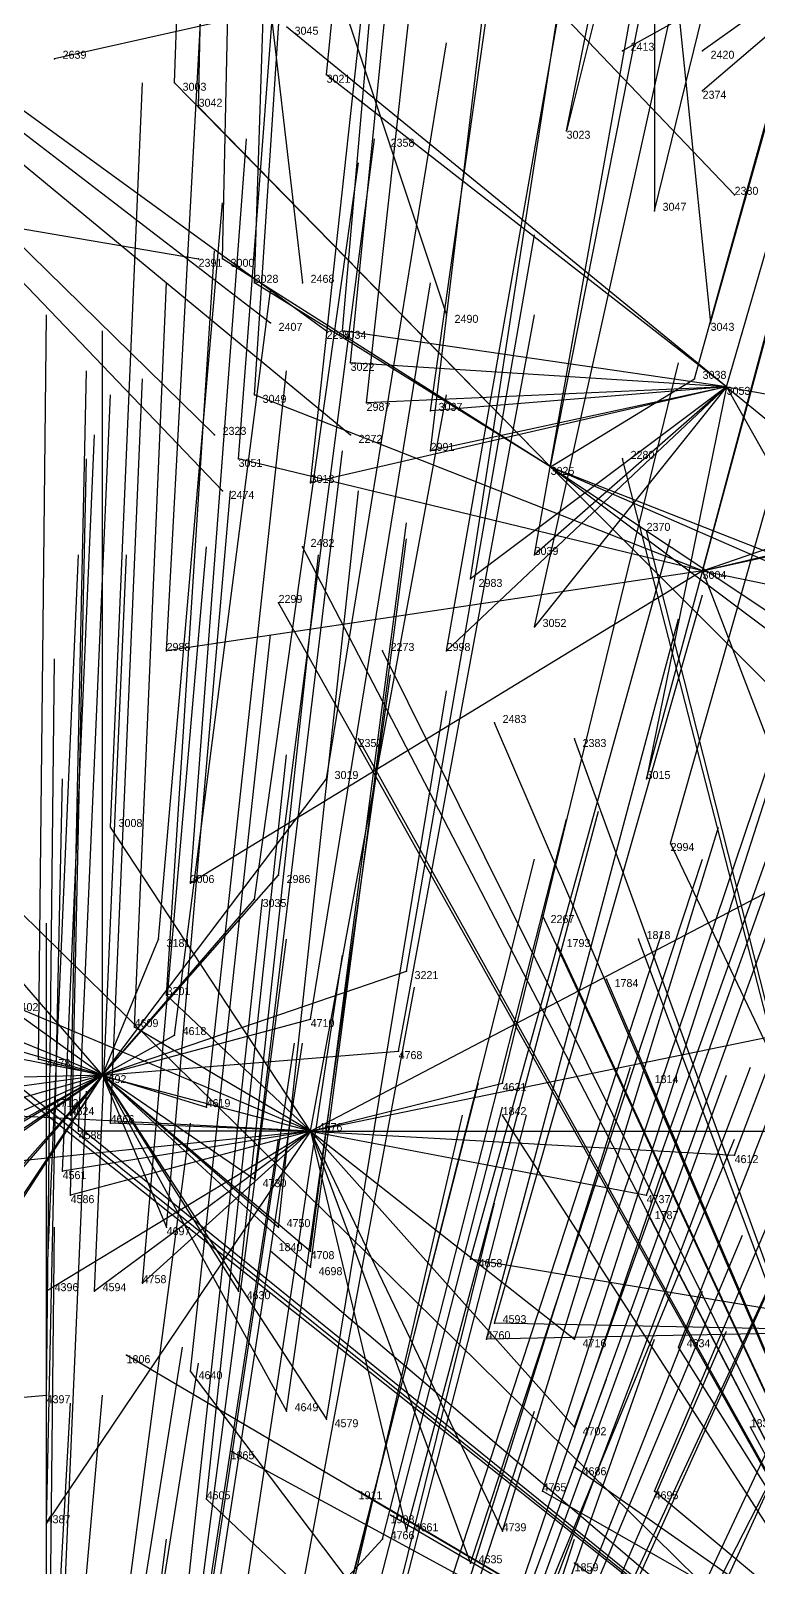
# Model space of a CAD drawing. Extents: x -0.5 to 0.59, y -0.5 to 0.58.
# Drawn here: x 0.001 to 0.092, y 0.1755 to 0.3675 of the extents above; entities that cross this region are included whole.
import ezdxf

# ---------------------------------------------------------------- set-up
doc = ezdxf.new("R2010")
doc.units = 0
for name, color, linetype in [('Clients', 3, 'CONTINUOUS'), ('Facilities', 3, 'CONTINUOUS'), ('Facilities_lines', 3, 'CONTINUOUS'), ('Normals', 1, 'CONTINUOUS'), ('Source_points', 5, 'CONTINUOUS'), ('Text', 3, 'CONTINUOUS')]:
    doc.layers.add(name, color=color, linetype=linetype)

msp = doc.modelspace()

# ---------------------------------------------------------------- linework, layer by layer
at = {"layer": 'Clients', "color": 5}
for p in [(0.075, 0.365, -1.25), (0.085, 0.365, -1.25), (0.004, 0.364, -1.25), (0.019, 0.361, -0.903), (0.038, 0.362, -0.909), (0.085, 0.36, -1.25), (0.022, 0.358, -0.897), (0.068, 0.355, -0.903), (0.046, 0.353, -1.25), (0.089, 0.347, -1.25), (0.079, 0.345, -0.886), (0.022, 0.339, -1.25), (0.025, 0.339, -0.849), (0.029, 0.336, -0.843), (0.035, 0.336, -1.25), (0.031, 0.331, -1.25), (0.053, 0.332, -1.25), (0.086, 0.331, -0.854), (0.038, 0.33, -1.25), (0.04, 0.33, -0.831), (0.041, 0.326, -0.82), (0.084, 0.324, -0.837), (0.029, 0.322, -0.808), (0.043, 0.321, -0.809), (0.051, 0.32, -0.811), (0.024, 0.317, -1.25), (0.041, 0.317, -1.25), (0.051, 0.315, -0.799), (0.027, 0.314, -0.787), (0.075, 0.314, -1.25), (0.025, 0.31, -1.25), (0.036, 0.311, -0.784), (0.078, 0.305, -1.25), (0.035, 0.303, -1.25), (0.064, 0.302, -0.772), (0.056, 0.299, -0.76), (0.032, 0.296, -1.25), (0.064, 0.293, -0.75), (0.018, 0.29, -0.728), (0.045, 0.29, -1.25), (0.053, 0.29, -0.738), (0.059, 0.281, -1.25), (0.042, 0.279, -1.25), (0.069, 0.279, -1.25), (0.038, 0.274, -0.692), (0.078, 0.274, -0.713), (0.011, 0.268, -0.671), (0.081, 0.266, -0.694), (0.032, 0.262, -0.66), (0.021, 0.261, -0.655), (0.029, 0.259, -0.65), (0.065, 0.257, -1.25), (0.017, 0.254, -0.636), (0.077, 0.254, -1.25), (0.067, 0.253, -1.25), (0.048, 0.25, -0.636), (0.073, 0.249, -1.25), (0.018, 0.247, -0.62), (0.036, 0.244, -0.616), (0.014, 0.243, -0.61), (0.019, 0.242, -0.608), (0.002, 0.239, -0.597), (0.047, 0.24, -0.611), (0.078, 0.237, -1.25), (0.06, 0.236, -0.608), (0.004, 0.233, -1.25), (0.023, 0.233, -0.585), (0.006, 0.232, -0.581), (0.011, 0.231, -0.579), (0.06, 0.232, -1.25), (0.007, 0.23, -0.575), (0.089, 0.227, -0.609), (0.005, 0.225, -0.562), (0.029, 0.224, -0.564), (0.006, 0.222, -0.555), (0.078, 0.222, -0.588), (0.078, 0.22, -1.25), (0.018, 0.218, -0.546), (0.032, 0.218, -0.551), (0.031, 0.215, -1.25), (0.036, 0.215, -0.544), (0.056, 0.214, -0.553), (0.036, 0.213, -0.539), (0.003, 0.21, -0.526), (0.009, 0.21, -0.526), (0.015, 0.211, -0.53), (0.027, 0.21, -0.529), (0.059, 0.206, -0.537), (0.058, 0.204, -0.53), (0.069, 0.204, -0.538), (0.013, 0.202, -1.25), (0.082, 0.203, -0.549), (0.021, 0.2, -0.502), (0.003, 0.197, -0.492), (0.033, 0.195, -0.495), (0.038, 0.194, -0.493), (0.069, 0.193, -0.512), (0.091, 0.193, -1.25), (0.026, 0.19, -1.25), (0.069, 0.188, -0.5), (0.042, 0.185, -1.25), (0.065, 0.185, -0.491), (0.079, 0.185, -0.501), (0.023, 0.184, -0.464), (0.003, 0.181, -0.454), (0.046, 0.182, -1.25), (0.045, 0.179, -0.462), (0.048, 0.18, -0.467), (0.06, 0.18, -0.475), (0.056, 0.176, -0.463), (0.069, 0.176, -1.25)]:
    msp.add_point(p, dxfattribs=at)
at = {"layer": 'Facilities', "color": 3}
for p in [(0.088, 0.323, -0.837), (0.066, 0.313, -0.799), (0.085, 0.3, -0.779), (0.01, 0.237, -0.592), (0.036, 0.23, -0.582)]:
    msp.add_point(p, dxfattribs=at)
at = {"layer": 'Facilities_lines', "color": 3}
for p, q in [((0.026, 0.413, -1.25), (0.089, 0.347, -1.25)), ((0.026, 0.413, -1.25), (0.046, 0.353, -1.25)), ((0.026, 0.413, -1.25), (0.035, 0.336, -1.25)), ((0.026, 0.413, -1.25), (0.053, 0.332, -1.25)), ((-0.068, 0.407, -1.25), (0.041, 0.317, -1.25)), ((-0.068, 0.407, -1.25), (0.024, 0.317, -1.25)), ((-0.068, 0.407, -1.25), (0.025, 0.31, -1.25)), ((-0.068, 0.407, -1.25), (0.038, 0.33, -1.25)), ((-0.068, 0.407, -1.25), (0.031, 0.331, -1.25)), ((0.079, 0.399, -1.017), (0.068, 0.355, -0.903)), ((0.079, 0.399, -1.017), (0.086, 0.331, -0.854)), ((0.079, 0.399, -1.017), (0.079, 0.345, -0.886)), ((0.12, 0.39, -1.25), (0.004, 0.364, -1.25)), ((0.12, 0.39, -1.25), (0.075, 0.365, -1.25)), ((0.12, 0.39, -1.25), (0.085, 0.36, -1.25)), ((0.12, 0.39, -1.25), (0.085, 0.365, -1.25)), ((-0.189, 0.375, -1.25), (0.022, 0.339, -1.25)), ((0.088, 0.323, -0.837), (0.033, 0.368, -0.923)), ((0.066, 0.313, -0.799), (0.019, 0.361, -0.903)), ((0.088, 0.323, -0.837), (0.038, 0.362, -0.909)), ((0.066, 0.313, -0.799), (0.022, 0.358, -0.897)), ((0.066, 0.313, -0.799), (0.025, 0.339, -0.849)), ((0.066, 0.313, -0.799), (0.029, 0.336, -0.843)), ((0.088, 0.323, -0.837), (0.04, 0.33, -0.831)), ((0.088, 0.323, -0.837), (0.041, 0.326, -0.82)), ((0.085, 0.3, -0.779), (0.16, 0.326, -0.907)), ((0.088, 0.323, -0.837), (0.036, 0.311, -0.784)), ((0.088, 0.323, -0.837), (0.043, 0.321, -0.809)), ((0.088, 0.323, -0.837), (0.051, 0.315, -0.799)), ((0.088, 0.323, -0.837), (0.051, 0.32, -0.811)), ((0.088, 0.323, -0.837), (0.053, 0.29, -0.738)), ((0.088, 0.323, -0.837), (0.056, 0.299, -0.76)), ((0.088, 0.323, -0.837), (0.064, 0.302, -0.772)), ((0.088, 0.323, -0.837), (0.064, 0.293, -0.75)), ((0.066, 0.313, -0.799), (0.084, 0.324, -0.837)), ((0.088, 0.323, -0.837), (0.078, 0.274, -0.713)), ((0.088, 0.323, -0.837), (0.132, 0.287, -0.79)), ((0.088, 0.323, -0.837), (0.119, 0.268, -0.732)), ((0.088, 0.323, -0.837), (0.15, 0.312, -0.866)), ((0.085, 0.3, -0.779), (0.029, 0.322, -0.808)), ((0.085, 0.3, -0.779), (0.161, 0.318, -0.891)), ((0.085, 0.3, -0.779), (0.157, 0.316, -0.882)), ((0.085, 0.3, -0.779), (0.027, 0.314, -0.787)), ((0.066, 0.313, -0.799), (0.117, 0.279, -0.757)), ((0.066, 0.313, -0.799), (0.1, 0.279, -0.74)), ((0.066, 0.313, -0.799), (0.105, 0.296, -0.785)), ((0.066, 0.313, -0.799), (0.122, 0.291, -0.789)), ((0.066, 0.313, -0.799), (0.114, 0.277, -0.749)), ((0.12, 0.139, -1.25), (0.075, 0.314, -1.25)), ((0.12, 0.139, -1.25), (0.078, 0.305, -1.25)), ((0.12, 0.139, -1.25), (0.035, 0.303, -1.25)), ((0.085, 0.3, -0.779), (0.018, 0.29, -0.728)), ((0.085, 0.3, -0.779), (0.021, 0.261, -0.655)), ((0.085, 0.3, -0.779), (0.139, 0.289, -0.803)), ((0.085, 0.3, -0.779), (0.113, 0.227, -0.634)), ((0.12, 0.139, -1.25), (0.032, 0.296, -1.25)), ((0.12, 0.139, -1.25), (0.045, 0.29, -1.25)), ((0.12, 0.139, -1.25), (0.059, 0.281, -1.25)), ((0.12, 0.139, -1.25), (0.042, 0.279, -1.25)), ((0.12, 0.139, -1.25), (0.069, 0.279, -1.25)), ((0.01, 0.237, -0.592), (-0.022, 0.274, -0.686)), ((0.01, 0.237, -0.592), (0.038, 0.274, -0.692)), ((0.036, 0.23, -0.582), (0.011, 0.268, -0.671)), ((0.11, 0.205, -0.581), (0.081, 0.266, -0.694)), ((0.01, 0.237, -0.592), (-0.054, 0.263, -0.672)), ((0.12, 0.139, -1.25), (-0.006, 0.263, -1.25)), ((0.01, 0.237, -0.592), (0.032, 0.262, -0.66)), ((0.036, 0.23, -0.582), (0.099, 0.263, -0.702)), ((0.01, 0.237, -0.592), (-0.022, 0.26, -0.653)), ((0.01, 0.237, -0.592), (0.029, 0.259, -0.65)), ((0.12, 0.139, -1.25), (0.065, 0.257, -1.25)), ((0.01, 0.237, -0.592), (0.017, 0.254, -0.636)), ((0.12, 0.139, -1.25), (0.077, 0.254, -1.25)), ((0.12, 0.139, -1.25), (0.067, 0.253, -1.25)), ((0.01, 0.237, -0.592), (-0.035, 0.25, -0.63)), ((0.01, 0.237, -0.592), (0.048, 0.25, -0.636)), ((0.12, 0.139, -1.25), (0.073, 0.249, -1.25)), ((0.01, 0.237, -0.592), (-0.036, 0.246, -0.622)), ((0.036, 0.23, -0.582), (-0.002, 0.246, -0.614)), ((0.036, 0.23, -0.582), (0.018, 0.247, -0.62)), ((0.01, 0.237, -0.592), (0.036, 0.244, -0.616)), ((0.036, 0.23, -0.582), (0.104, 0.244, -0.664)), ((0.01, 0.237, -0.592), (0.019, 0.242, -0.608)), ((0.036, 0.23, -0.582), (0.014, 0.243, -0.61)), ((0.12, 0.139, -1.25), (-0.006, 0.24, -1.25)), ((0.036, 0.23, -0.582), (0.002, 0.239, -0.597)), ((0.01, 0.237, -0.592), (0.047, 0.24, -0.611)), ((0.01, 0.237, -0.592), (-0.036, 0.21, -0.532)), ((0.01, 0.237, -0.592), (-0.034, 0.206, -0.522)), ((0.01, 0.237, -0.592), (-0.033, 0.213, -0.538)), ((0.01, 0.237, -0.592), (-0.033, 0.208, -0.527)), ((0.01, 0.237, -0.592), (-0.031, 0.191, -0.484)), ((0.01, 0.237, -0.592), (-0.029, 0.177, -0.449)), ((0.01, 0.237, -0.592), (-0.028, 0.22, -0.555)), ((0.01, 0.237, -0.592), (-0.028, 0.236, -0.595)), ((0.01, 0.237, -0.592), (-0.022, 0.228, -0.573)), ((0.01, 0.237, -0.592), (-0.022, 0.2, -0.502)), ((0.01, 0.237, -0.592), (-0.019, 0.233, -0.585)), ((0.01, 0.237, -0.592), (-0.016, 0.198, -0.497)), ((0.01, 0.237, -0.592), (0.006, 0.232, -0.581)), ((0.01, 0.237, -0.592), (0.038, 0.194, -0.493)), ((0.01, 0.237, -0.592), (0.023, 0.233, -0.585)), ((0.01, 0.237, -0.592), (0.027, 0.21, -0.529)), ((0.01, 0.237, -0.592), (0.033, 0.195, -0.495)), ((0.01, 0.237, -0.592), (0.018, 0.218, -0.546)), ((0.01, 0.237, -0.592), (0.036, 0.213, -0.539)), ((0.01, 0.237, -0.592), (0.036, 0.215, -0.544)), ((0.01, 0.237, -0.592), (0.029, 0.224, -0.564)), ((0.01, 0.237, -0.592), (0.032, 0.218, -0.551)), ((0.12, 0.139, -1.25), (0.078, 0.237, -1.25)), ((0.12, 0.139, -1.25), (-0.002, 0.236, -1.25)), ((0.036, 0.23, -0.582), (0.06, 0.236, -0.608)), ((0.12, 0.139, -1.25), (0.004, 0.233, -1.25)), ((0.036, 0.23, -0.582), (-0.003, 0.232, -0.58)), ((0.036, 0.23, -0.582), (0.011, 0.231, -0.579)), ((0.12, 0.139, -1.25), (0.06, 0.232, -1.25)), ((0.036, 0.23, -0.582), (-0.003, 0.226, -0.566)), ((0.036, 0.23, -0.582), (0.003, 0.21, -0.526)), ((0.036, 0.23, -0.582), (0.003, 0.181, -0.454)), ((0.036, 0.23, -0.582), (0.005, 0.225, -0.562)), ((0.036, 0.23, -0.582), (0.006, 0.222, -0.555)), ((0.036, 0.23, -0.582), (0.007, 0.23, -0.575)), ((0.036, 0.23, -0.582), (0.009, 0.21, -0.526)), ((0.036, 0.23, -0.582), (0.015, 0.211, -0.53)), ((0.036, 0.23, -0.582), (0.096, 0.23, -0.624)), ((0.036, 0.23, -0.582), (0.089, 0.227, -0.609)), ((0.036, 0.23, -0.582), (0.048, 0.18, -0.467)), ((0.036, 0.23, -0.582), (0.056, 0.176, -0.463)), ((0.036, 0.23, -0.582), (0.069, 0.193, -0.512)), ((0.036, 0.23, -0.582), (0.069, 0.204, -0.538)), ((0.036, 0.23, -0.582), (0.078, 0.222, -0.588)), ((0.036, 0.23, -0.582), (0.06, 0.18, -0.475)), ((0.12, 0.139, -1.25), (0.078, 0.22, -1.25)), ((0.12, 0.139, -1.25), (0.031, 0.215, -1.25)), ((0.11, 0.205, -0.581), (0.056, 0.214, -0.553)), ((0.11, 0.205, -0.581), (0.059, 0.206, -0.537)), ((0.11, 0.205, -0.581), (0.058, 0.204, -0.53)), ((0.12, 0.139, -1.25), (0.013, 0.202, -1.25)), ((0.109, 0.16, -0.483), (0.082, 0.203, -0.549)), ((0.058, 0.151, -0.404), (0.021, 0.2, -0.502)), ((-0.042, 0.193, -0.494), (0.003, 0.197, -0.492)), ((0.12, 0.139, -1.25), (0.091, 0.193, -1.25)), ((0.12, 0.139, -1.25), (0.026, 0.19, -1.25)), ((0.109, 0.16, -0.483), (0.069, 0.188, -0.5)), ((0.12, 0.139, -1.25), (0.042, 0.185, -1.25)), ((0.109, 0.16, -0.483), (0.065, 0.185, -0.491)), ((0.109, 0.16, -0.483), (0.079, 0.185, -0.501)), ((0.058, 0.151, -0.404), (0.023, 0.184, -0.464)), ((0.12, 0.139, -1.25), (0.046, 0.182, -1.25)), ((0.009, 0.14, -0.35), (0.045, 0.179, -0.462)), ((0.12, 0.139, -1.25), (0.069, 0.176, -1.25))]:
    msp.add_line(p, q, dxfattribs=at)
at = {"layer": 'Normals', "color": 1}
for p, q in [((0.019, 0.361, -0.903), (0.022, 0.454, -0.866)), ((0.038, 0.362, -0.909), (0.047, 0.454, -0.872)), ((0.022, 0.358, -0.897), (0.024, 0.451, -0.861)), ((0.068, 0.355, -0.903), (0.086, 0.445, -0.865)), ((0.079, 0.345, -0.886), (0.101, 0.435, -0.848)), ((0.025, 0.339, -0.849), (0.027, 0.431, -0.812)), ((0.029, 0.336, -0.843), (0.032, 0.428, -0.805)), ((0.04, 0.33, -0.831), (0.048, 0.422, -0.792)), ((0.086, 0.331, -0.854), (0.111, 0.42, -0.817)), ((0.041, 0.326, -0.82), (0.05, 0.417, -0.782)), ((0.029, 0.322, -0.808), (0.035, 0.414, -0.77)), ((0.084, 0.324, -0.837), (0.109, 0.414, -0.801)), ((0.088, 0.323, -0.837), (0.114, 0.413, -0.801)), ((0.043, 0.321, -0.809), (0.053, 0.412, -0.77)), ((0.051, 0.32, -0.811), (0.064, 0.412, -0.773)), ((0.027, 0.314, -0.787), (0.034, 0.406, -0.749)), ((0.051, 0.315, -0.799), (0.062, 0.407, -0.76)), ((0.066, 0.313, -0.799), (0.084, 0.404, -0.762)), ((0.036, 0.311, -0.784), (0.046, 0.403, -0.746)), ((0.064, 0.302, -0.772), (0.08, 0.392, -0.732)), ((0.056, 0.299, -0.76), (0.07, 0.39, -0.722)), ((0.085, 0.3, -0.779), (0.109, 0.39, -0.743)), ((0.018, 0.29, -0.728), (0.023, 0.383, -0.691)), ((0.064, 0.293, -0.75), (0.084, 0.383, -0.712)), ((0.053, 0.29, -0.738), (0.069, 0.381, -0.7)), ((0.038, 0.274, -0.692), (0.053, 0.366, -0.655)), ((0.075, 0.365, -1.25), (0.075, 0.365, -1.15)), ((0.085, 0.365, -1.25), (0.085, 0.365, -1.15)), ((0.004, 0.364, -1.25), (0.004, 0.364, -1.15)), ((0.078, 0.274, -0.713), (0.102, 0.363, -0.674)), ((0.011, 0.268, -0.671), (0.015, 0.361, -0.635)), ((0.085, 0.36, -1.25), (0.085, 0.36, -1.15)), ((0.021, 0.261, -0.655), (0.028, 0.354, -0.619)), ((0.032, 0.262, -0.66), (0.044, 0.354, -0.623)), ((0.081, 0.266, -0.694), (0.106, 0.354, -0.656)), ((0.046, 0.353, -1.25), (0.046, 0.353, -1.15)), ((0.029, 0.259, -0.65), (0.042, 0.351, -0.614)), ((0.017, 0.254, -0.636), (0.025, 0.346, -0.599)), ((0.089, 0.347, -1.25), (0.089, 0.347, -1.15)), ((0.048, 0.25, -0.636), (0.064, 0.342, -0.6)), ((0.018, 0.247, -0.62), (0.024, 0.34, -0.583)), ((0.022, 0.339, -1.25), (0.022, 0.339, -1.15)), ((0.014, 0.243, -0.61), (0.018, 0.336, -0.573)), ((0.035, 0.336, -1.25), (0.035, 0.336, -1.15)), ((0.036, 0.244, -0.616), (0.051, 0.336, -0.58)), ((0.019, 0.242, -0.608), (0.031, 0.335, -0.572)), ((0.002, 0.239, -0.597), (0.003, 0.332, -0.56)), ((0.031, 0.331, -1.25), (0.031, 0.331, -1.15)), ((0.047, 0.24, -0.611), (0.064, 0.332, -0.576)), ((0.053, 0.332, -1.25), (0.053, 0.332, -1.15)), ((0.01, 0.237, -0.592), (0.01, 0.33, -0.555)), ((0.038, 0.33, -1.25), (0.038, 0.33, -1.15)), ((0.006, 0.232, -0.581), (0.008, 0.325, -0.543)), ((0.023, 0.233, -0.585), (0.033, 0.325, -0.548)), ((0.06, 0.236, -0.608), (0.082, 0.326, -0.572)), ((0.011, 0.231, -0.579), (0.015, 0.324, -0.541)), ((0.007, 0.23, -0.575), (0.011, 0.322, -0.537)), ((0.036, 0.23, -0.582), (0.053, 0.322, -0.546)), ((0.005, 0.225, -0.562), (0.009, 0.317, -0.524)), ((0.024, 0.317, -1.25), (0.024, 0.317, -1.15)), ((0.041, 0.317, -1.25), (0.041, 0.317, -1.15)), ((0.029, 0.224, -0.564), (0.04, 0.315, -0.526)), ((0.006, 0.222, -0.555), (0.008, 0.314, -0.517)), ((0.075, 0.314, -1.25), (0.075, 0.314, -1.15)), ((0.089, 0.227, -0.609), (0.122, 0.314, -0.572)), ((0.018, 0.218, -0.546), (0.026, 0.31, -0.508)), ((0.025, 0.31, -1.25), (0.025, 0.31, -1.15)), ((0.032, 0.218, -0.551), (0.042, 0.31, -0.512)), ((0.078, 0.222, -0.588), (0.109, 0.309, -0.55)), ((0.036, 0.215, -0.544), (0.048, 0.306, -0.505)), ((0.036, 0.213, -0.539), (0.048, 0.304, -0.5)), ((0.056, 0.214, -0.553), (0.081, 0.304, -0.517)), ((0.078, 0.305, -1.25), (0.078, 0.305, -1.15)), ((0.003, 0.21, -0.526), (0.007, 0.302, -0.487)), ((0.009, 0.21, -0.526), (0.013, 0.302, -0.486)), ((0.015, 0.211, -0.53), (0.023, 0.303, -0.491)), ((0.027, 0.21, -0.529), (0.037, 0.302, -0.49)), ((0.035, 0.303, -1.25), (0.035, 0.303, -1.15)), ((0.032, 0.296, -1.25), (0.032, 0.296, -1.15)), ((0.059, 0.206, -0.537), (0.085, 0.297, -0.502)), ((0.058, 0.204, -0.53), (0.082, 0.294, -0.494)), ((0.021, 0.2, -0.502), (0.031, 0.292, -0.465)), ((0.069, 0.204, -0.538), (0.099, 0.293, -0.503)), ((0.045, 0.29, -1.25), (0.045, 0.29, -1.15)), ((0.082, 0.203, -0.549), (0.116, 0.29, -0.512)), ((0.003, 0.197, -0.492), (0.004, 0.289, -0.454)), ((0.033, 0.195, -0.495), (0.046, 0.287, -0.457)), ((0.038, 0.194, -0.493), (0.053, 0.285, -0.455)), ((0.059, 0.281, -1.25), (0.059, 0.281, -1.15)), ((0.042, 0.279, -1.25), (0.042, 0.279, -1.15)), ((0.069, 0.193, -0.512), (0.1, 0.28, -0.475)), ((0.069, 0.279, -1.25), (0.069, 0.279, -1.15)), ((0.023, 0.184, -0.464), (0.033, 0.277, -0.427)), ((0.003, 0.181, -0.454), (0.005, 0.274, -0.416)), ((0.069, 0.188, -0.5), (0.1, 0.274, -0.46)), ((0.065, 0.185, -0.491), (0.093, 0.272, -0.45)), ((0.045, 0.179, -0.462), (0.068, 0.269, -0.425)), ((0.048, 0.18, -0.467), (0.072, 0.27, -0.429)), ((0.079, 0.185, -0.501), (0.115, 0.27, -0.464)), ((0.06, 0.18, -0.475), (0.087, 0.268, -0.436)), ((0.041, 0.173, -0.445), (0.064, 0.264, -0.41)), ((0.056, 0.176, -0.463), (0.085, 0.264, -0.424)), ((0.02, 0.167, -0.421), (0.03, 0.259, -0.383)), ((0.003, 0.164, -0.411), (0.003, 0.256, -0.372)), ((0.065, 0.257, -1.25), (0.065, 0.257, -1.15)), ((0.021, 0.162, -0.409), (0.033, 0.254, -0.372)), ((0.051, 0.166, -0.434), (0.08, 0.255, -0.399)), ((0.077, 0.254, -1.25), (0.077, 0.254, -1.15)), ((0.026, 0.16, -0.405), (0.04, 0.252, -0.368)), ((0.067, 0.253, -1.25), (0.067, 0.253, -1.15)), ((0.074, 0.169, -0.462), (0.113, 0.253, -0.424)), ((0.032, 0.157, -0.4), (0.049, 0.248, -0.362)), ((0.073, 0.249, -1.25), (0.073, 0.249, -1.15)), ((0.02, 0.149, -0.376), (0.034, 0.241, -0.338)), ((0.021, 0.15, -0.378), (0.035, 0.241, -0.34)), ((0.048, 0.149, -0.391), (0.076, 0.238, -0.354)), ((0.056, 0.149, -0.398), (0.088, 0.237, -0.363)), ((0.058, 0.151, -0.404), (0.091, 0.238, -0.368)), ((0.078, 0.237, -1.25), (0.078, 0.237, -1.15)), ((0.004, 0.143, -0.357), (0.008, 0.235, -0.319)), ((0.034, 0.146, -0.376), (0.057, 0.236, -0.339)), ((0.004, 0.233, -1.25), (0.004, 0.233, -1.15)), ((0.037, 0.144, -0.371), (0.06, 0.233, -0.333)), ((0.009, 0.14, -0.35), (0.021, 0.231, -0.311)), ((0.034, 0.142, -0.364), (0.055, 0.232, -0.326)), ((0.04, 0.143, -0.37), (0.063, 0.232, -0.332)), ((0.06, 0.232, -1.25), (0.06, 0.232, -1.15)), ((0.018, 0.138, -0.347), (0.032, 0.229, -0.308)), ((0.053, 0.142, -0.38), (0.089, 0.229, -0.344)), ((0.05, 0.137, -0.365), (0.08, 0.225, -0.328)), ((0.037, 0.132, -0.343), (0.059, 0.221, -0.302)), ((0.078, 0.22, -1.25), (0.078, 0.22, -1.15)), ((0.003, 0.126, -0.315), (0.004, 0.218, -0.275)), ((0.054, 0.131, -0.356), (0.09, 0.217, -0.318)), ((0.031, 0.215, -1.25), (0.031, 0.215, -1.15)), ((0.057, 0.13, -0.354), (0.095, 0.214, -0.316)), ((0.051, 0.124, -0.337), (0.085, 0.21, -0.296)), ((0.049, 0.119, -0.321), (0.079, 0.204, -0.279)), ((0.052, 0.122, -0.331), (0.088, 0.205, -0.289)), ((0.006, 0.115, -0.288), (0.02, 0.203, -0.242)), ((0.013, 0.202, -1.25), (0.013, 0.202, -1.15)), ((0.06, 0.121, -0.339), (0.102, 0.203, -0.298)), ((0.008, 0.113, -0.283), (0.022, 0.201, -0.238)), ((0.042, 0.115, -0.305), (0.073, 0.199, -0.262)), ((0.001, 0.107, -0.268), (0.006, 0.196, -0.222)), ((0.002, 0.108, -0.27), (0.01, 0.197, -0.225)), ((0.036, 0.11, -0.289), (0.064, 0.195, -0.245)), ((0.055, 0.109, -0.306), (0.094, 0.192, -0.264)), ((0.091, 0.193, -1.25), (0.091, 0.193, -1.15)), ((0.026, 0.19, -1.25), (0.026, 0.19, -1.15)), ((0.056, 0.104, -0.296), (0.094, 0.187, -0.255)), ((0.042, 0.185, -1.25), (0.042, 0.185, -1.15)), ((0.046, 0.182, -1.25), (0.046, 0.182, -1.15)), ((0.006, 0.088, -0.222), (0.018, 0.179, -0.181)), ((0.04, 0.091, -0.249), (0.069, 0.179, -0.211)), ((0.069, 0.176, -1.25), (0.069, 0.176, -1.15))]:
    msp.add_line(p, q, dxfattribs=at)
at = {"layer": 'Source_points', "color": 5}
for p in [(0.075, 0.365, -1.25), (0.085, 0.365, -1.25), (0.004, 0.364, -1.25), (0.019, 0.361, -0.903), (0.038, 0.362, -0.909), (0.085, 0.36, -1.25), (0.022, 0.358, -0.897), (0.068, 0.355, -0.903), (0.046, 0.353, -1.25), (0.089, 0.347, -1.25), (0.079, 0.345, -0.886), (0.022, 0.339, -1.25), (0.025, 0.339, -0.849), (0.029, 0.336, -0.843), (0.035, 0.336, -1.25), (0.031, 0.331, -1.25), (0.053, 0.332, -1.25), (0.086, 0.331, -0.854), (0.038, 0.33, -1.25), (0.04, 0.33, -0.831), (0.041, 0.326, -0.82), (0.084, 0.324, -0.837), (0.088, 0.323, -0.837), (0.029, 0.322, -0.808), (0.043, 0.321, -0.809), (0.051, 0.32, -0.811), (0.024, 0.317, -1.25), (0.041, 0.317, -1.25), (0.051, 0.315, -0.799), (0.027, 0.314, -0.787), (0.066, 0.313, -0.799), (0.075, 0.314, -1.25), (0.025, 0.31, -1.25), (0.036, 0.311, -0.784), (0.078, 0.305, -1.25), (0.035, 0.303, -1.25), (0.064, 0.302, -0.772), (0.085, 0.3, -0.779), (0.056, 0.299, -0.76), (0.032, 0.296, -1.25), (0.064, 0.293, -0.75), (0.018, 0.29, -0.728), (0.045, 0.29, -1.25), (0.053, 0.29, -0.738), (0.059, 0.281, -1.25), (0.042, 0.279, -1.25), (0.069, 0.279, -1.25), (0.038, 0.274, -0.692), (0.078, 0.274, -0.713), (0.011, 0.268, -0.671), (0.081, 0.266, -0.694), (0.032, 0.262, -0.66), (0.021, 0.261, -0.655), (0.029, 0.259, -0.65), (0.065, 0.257, -1.25), (0.017, 0.254, -0.636), (0.077, 0.254, -1.25), (0.067, 0.253, -1.25), (0.048, 0.25, -0.636), (0.073, 0.249, -1.25), (0.018, 0.247, -0.62), (0.036, 0.244, -0.616), (0.014, 0.243, -0.61), (0.019, 0.242, -0.608), (0.002, 0.239, -0.597), (0.047, 0.24, -0.611), (0.01, 0.237, -0.592), (0.078, 0.237, -1.25), (0.06, 0.236, -0.608), (0.004, 0.233, -1.25), (0.023, 0.233, -0.585), (0.006, 0.232, -0.581), (0.011, 0.231, -0.579), (0.06, 0.232, -1.25), (0.007, 0.23, -0.575), (0.036, 0.23, -0.582), (0.089, 0.227, -0.609), (0.005, 0.225, -0.562), (0.029, 0.224, -0.564), (0.006, 0.222, -0.555), (0.078, 0.222, -0.588), (0.078, 0.22, -1.25), (0.018, 0.218, -0.546), (0.032, 0.218, -0.551), (0.031, 0.215, -1.25), (0.036, 0.215, -0.544), (0.056, 0.214, -0.553), (0.036, 0.213, -0.539), (0.003, 0.21, -0.526), (0.009, 0.21, -0.526), (0.015, 0.211, -0.53), (0.027, 0.21, -0.529), (0.059, 0.206, -0.537), (0.058, 0.204, -0.53), (0.069, 0.204, -0.538), (0.013, 0.202, -1.25), (0.082, 0.203, -0.549), (0.021, 0.2, -0.502), (0.003, 0.197, -0.492), (0.033, 0.195, -0.495), (0.038, 0.194, -0.493), (0.069, 0.193, -0.512), (0.091, 0.193, -1.25), (0.026, 0.19, -1.25), (0.069, 0.188, -0.5), (0.042, 0.185, -1.25), (0.065, 0.185, -0.491), (0.079, 0.185, -0.501), (0.023, 0.184, -0.464), (0.003, 0.181, -0.454), (0.046, 0.182, -1.25), (0.045, 0.179, -0.462), (0.048, 0.18, -0.467), (0.06, 0.18, -0.475), (0.056, 0.176, -0.463), (0.069, 0.176, -1.25)]:
    msp.add_point(p, dxfattribs=at)

# ---------------------------------------------------------------- texts
at = {"layer": 'Text', "color": 3}
for s, p in [('3045', (0.034, 0.367, -0.923)), ('2639', (0.005, 0.364, -1.25)), ('2413', (0.076, 0.365, -1.25)), ('2420', (0.086, 0.364, -1.25)), ('3003', (0.02, 0.36, -0.903)), ('3021', (0.038, 0.361, -0.909)), ('2374', (0.085, 0.359, -1.25)), ('3042', (0.022, 0.358, -0.897)), ('2358', (0.046, 0.353, -1.25)), ('3023', (0.068, 0.354, -0.903)), ('2380', (0.089, 0.347, -1.25)), ('3047', (0.08, 0.345, -0.886)), ('2391', (0.022, 0.338, -1.25)), ('3000', (0.026, 0.338, -0.849)), ('3028', (0.029, 0.336, -0.843)), ('2468', (0.036, 0.336, -1.25)), ('2407', (0.032, 0.33, -1.25)), ('2490', (0.054, 0.331, -1.25)), ('3043', (0.086, 0.33, -0.854)), ('2295', (0.038, 0.329, -1.25)), ('3034', (0.04, 0.329, -0.831)), ('3022', (0.041, 0.325, -0.82)), ('3038', (0.085, 0.324, -0.837)), ('3053', (0.088, 0.322, -0.837)), ('3049', (0.03, 0.321, -0.808)), ('2987', (0.043, 0.32, -0.809)), ('3037', (0.052, 0.32, -0.811)), ('2323', (0.025, 0.317, -1.25)), ('2272', (0.042, 0.316, -1.25)), ('2991', (0.051, 0.315, -0.799)), ('2280', (0.076, 0.314, -1.25)), ('3051', (0.027, 0.313, -0.787)), ('3025', (0.066, 0.312, -0.799)), ('3013', (0.036, 0.311, -0.784)), ('2474', (0.026, 0.309, -1.25)), ('2370', (0.078, 0.305, -1.25)), ('2482', (0.036, 0.303, -1.25)), ('3039', (0.064, 0.302, -0.772)), ('3004', (0.085, 0.299, -0.779)), ('2983', (0.057, 0.298, -0.76)), ('2299', (0.032, 0.296, -1.25)), ('3052', (0.065, 0.293, -0.75)), ('2988', (0.018, 0.29, -0.728)), ('2273', (0.046, 0.29, -1.25)), ('2998', (0.053, 0.29, -0.738)), ('2483', (0.06, 0.281, -1.25)), ('2352', (0.042, 0.278, -1.25)), ('2383', (0.07, 0.278, -1.25)), ('3019', (0.039, 0.274, -0.692)), ('3015', (0.078, 0.274, -0.713)), ('3008', (0.012, 0.268, -0.671)), ('2994', (0.081, 0.265, -0.694)), ('3006', (0.021, 0.261, -0.655)), ('2986', (0.033, 0.261, -0.66)), ('3035', (0.03, 0.258, -0.65)), ('2267', (0.066, 0.256, -1.25)), ('3181', (0.018, 0.253, -0.636)), ('1793', (0.068, 0.253, -1.25)), ('1818', (0.078, 0.254, -1.25)), ('3221', (0.049, 0.249, -0.636)), ('3201', (0.018, 0.247, -0.62)), ('1784', (0.074, 0.248, -1.25)), ('4402', (-0.001, 0.245, -0.614)), ('4609', (0.014, 0.243, -0.61)), ('4710', (0.036, 0.243, -0.616)), ('4618', (0.02, 0.242, -0.608)), ('4768', (0.047, 0.239, -0.611)), ('4478', (0.003, 0.238, -0.597)), ('4692', (0.01, 0.236, -0.592)), ('1814', (0.079, 0.236, -1.25)), ('4631', (0.06, 0.235, -0.608)), ('1712', (0.004, 0.233, -1.25)), ('4624', (0.006, 0.232, -0.581)), ('4619', (0.023, 0.233, -0.585)), ('1842', (0.06, 0.232, -1.25)), ('4666', (0.011, 0.231, -0.579)), ('4676', (0.037, 0.23, -0.582)), ('4588', (0.007, 0.229, -0.575)), ('4612', (0.089, 0.226, -0.609)), ('4561', (0.005, 0.224, -0.562)), ('4730', (0.03, 0.223, -0.564)), ('4586', (0.006, 0.221, -0.555)), ('4737', (0.078, 0.221, -0.588)), ('4750', (0.033, 0.218, -0.551)), ('1787', (0.079, 0.219, -1.25)), ('4697', (0.018, 0.217, -0.546)), ('1840', (0.032, 0.215, -1.25)), ('4708', (0.036, 0.214, -0.544)), ('4658', (0.057, 0.213, -0.553)), ('4758', (0.015, 0.211, -0.53)), ('4698', (0.037, 0.212, -0.539)), ('4396', (0.004, 0.21, -0.526)), ('4594', (0.01, 0.21, -0.526)), ('4630', (0.028, 0.209, -0.529)), ('4593', (0.06, 0.206, -0.537)), ('4760', (0.058, 0.204, -0.53)), ('4716', (0.07, 0.203, -0.538)), ('4634', (0.083, 0.203, -0.549)), ('1806', (0.013, 0.201, -1.25)), ('4640', (0.022, 0.199, -0.502)), ('4397', (0.003, 0.196, -0.492)), ('4649', (0.034, 0.195, -0.495)), ('4579', (0.039, 0.193, -0.493)), ('1834', (0.091, 0.193, -1.25)), ('4702', (0.07, 0.192, -0.512)), ('1865', (0.026, 0.189, -1.25)), ('4686', (0.07, 0.187, -0.5)), ('4605', (0.023, 0.184, -0.464)), ('1911', (0.042, 0.184, -1.25)), ('4765', (0.065, 0.185, -0.491)), ('4695', (0.079, 0.184, -0.501)), ('4387', (0.003, 0.181, -0.454)), ('1908', (0.046, 0.181, -1.25)), ('4661', (0.049, 0.18, -0.467)), ('4739', (0.06, 0.18, -0.475)), ('4766', (0.046, 0.179, -0.462)), ('4635', (0.057, 0.176, -0.463)), ('1859', (0.069, 0.175, -1.25))]:
    msp.add_text(s, height=0.001, dxfattribs=at).set_placement(p)

doc.saveas('drawing.dxf')
